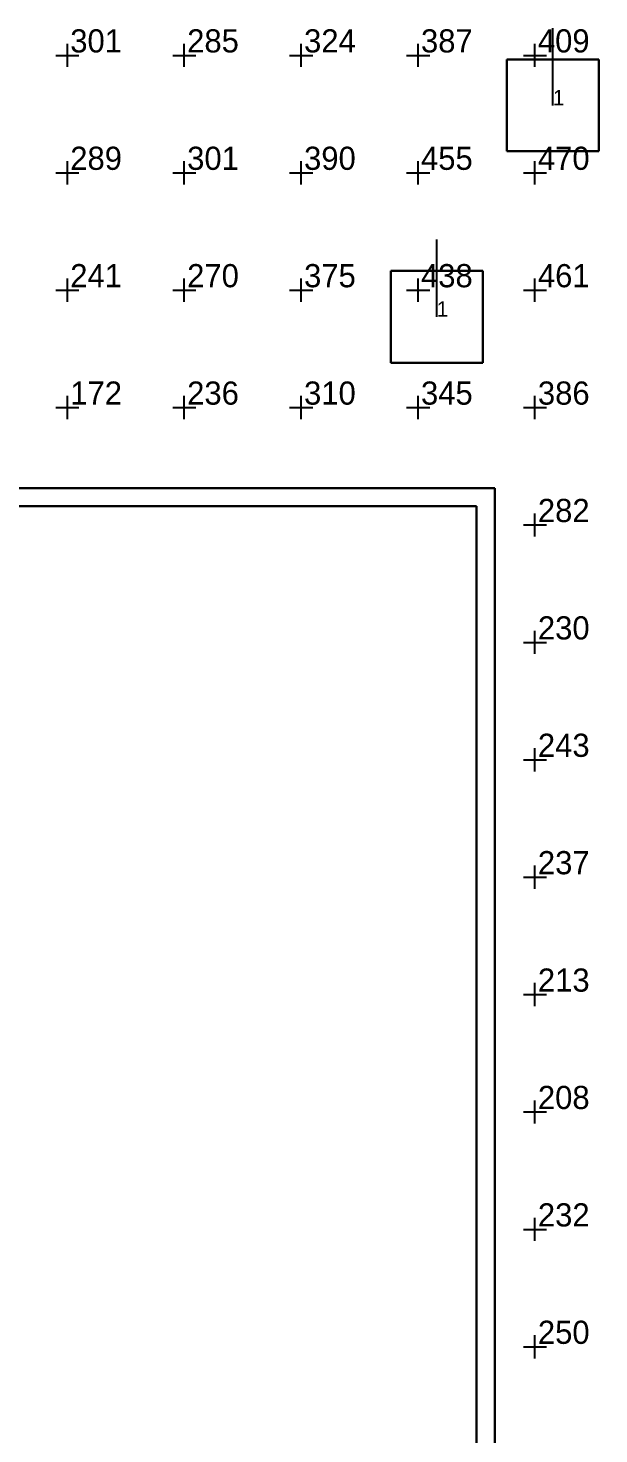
# Model space of a CAD drawing. Extents: x 0 to 48.1, y 0 to 23.7.
# Drawn here: x 20.55 to 24.24, y 8.94 to 18.04 of the extents above; entities that cross this region are included whole.
import ezdxf

# ---------------------------------------------------------------- set-up
doc = ezdxf.new("R2010")
doc.units = 0
doc.header["$MEASUREMENT"] = 0
for name, color, linetype in [('DLXFURN', 5, 'Continuous'), ('DLXLUM', 1, 'Continuous'), ('DLXLUMEX', 1, 'Continuous'), ('DLXVAL', 3, 'Continuous')]:
    doc.layers.add(name, color=color, linetype=linetype)

# ---------------------------------------------------------------- blocks, each defined once
blk = doc.blocks.new('*U54')
at = {"color": 1}
blk.add_line((0, 0), (0, 0.5), dxfattribs=at)
for p, q in [((0.2975, 0.2975), (-0.2975, 0.2975)), ((-0.2975, 0.2975), (-0.2975, -0.2975)), ((-0.2975, 0.2975), (-0.2975, -0.2975)), ((-0.2975, -0.2975), (-0.2975, 0.2975)), ((-0.2975, 0.2975), (-0.2975, 0.2975)), ((0.2975, 0.2975), (-0.2975, 0.2975)), ((-0.2975, 0.2975), (-0.2975, 0.2975)), ((-0.2975, 0.2975), (0.2975, 0.2975)), ((-0.2975, -0.2975), (-0.2975, 0.2975)), ((-0.2975, 0.2975), (0.2975, 0.2975)), ((0.2975, -0.2975), (0.2975, 0.2975)), ((0.2975, 0.2975), (0.2975, 0.2975)), ((0.2975, -0.2975), (0.2975, 0.2975)), ((0.2975, 0.2975), (0.2975, 0.2975)), ((0.2975, 0.2975), (0.2975, -0.2975)), ((0.2975, 0.2975), (0.2975, -0.2975)), ((-0.2975, -0.2975), (0.2975, -0.2975)), ((-0.2975, -0.2975), (0.2975, -0.2975)), ((0.2975, -0.2975), (-0.2975, -0.2975)), ((-0.2975, -0.2975), (-0.2975, -0.2975)), ((-0.2975, -0.2975), (-0.2975, -0.2975)), ((0.2975, -0.2975), (-0.2975, -0.2975)), ((0.2975, -0.2975), (0.2975, -0.2975)), ((0.2975, -0.2975), (0.2975, -0.2975))]:
    blk.add_line(p, q)
at = {"layer": 'DLXLUMEX', "color": 7}
blk.add_text('1', height=0.1, dxfattribs=at).set_placement((0, 0))
blk = doc.blocks.new('*U55')
at = {"color": 1}
blk.add_line((0, 0), (0, 0.5), dxfattribs=at)
for p, q in [((0.2975, 0.2975), (-0.2975, 0.2975)), ((-0.2975, 0.2975), (-0.2975, -0.2975)), ((-0.2975, 0.2975), (-0.2975, -0.2975)), ((-0.2975, -0.2975), (-0.2975, 0.2975)), ((-0.2975, 0.2975), (-0.2975, 0.2975)), ((0.2975, 0.2975), (-0.2975, 0.2975)), ((-0.2975, 0.2975), (-0.2975, 0.2975)), ((-0.2975, 0.2975), (0.2975, 0.2975)), ((-0.2975, -0.2975), (-0.2975, 0.2975)), ((-0.2975, 0.2975), (0.2975, 0.2975)), ((0.2975, -0.2975), (0.2975, 0.2975)), ((0.2975, 0.2975), (0.2975, 0.2975)), ((0.2975, -0.2975), (0.2975, 0.2975)), ((0.2975, 0.2975), (0.2975, 0.2975)), ((0.2975, 0.2975), (0.2975, -0.2975)), ((0.2975, 0.2975), (0.2975, -0.2975)), ((-0.2975, -0.2975), (0.2975, -0.2975)), ((-0.2975, -0.2975), (0.2975, -0.2975)), ((0.2975, -0.2975), (-0.2975, -0.2975)), ((-0.2975, -0.2975), (-0.2975, -0.2975)), ((-0.2975, -0.2975), (-0.2975, -0.2975)), ((0.2975, -0.2975), (-0.2975, -0.2975)), ((0.2975, -0.2975), (0.2975, -0.2975)), ((0.2975, -0.2975), (0.2975, -0.2975))]:
    blk.add_line(p, q)
at = {"layer": 'DLXLUMEX', "color": 7}
blk.add_text('1', height=0.1, dxfattribs=at).set_placement((0, 0))
blk = doc.blocks.new('*U97')
for p, q in [((0.171, 6.0575), (-2.9553, 6.0575)), ((-2.9553, 6.0575), (-2.9553, 6.0575)), ((-2.9553, 6.0575), (0.171, 6.0575)), ((-2.9553, 6.0575), (-2.9553, 5.9421)), ((-2.9553, 5.9421), (-2.9553, 6.0575)), ((-2.9553, 6.0575), (-2.9553, 6.0575)), ((0.171, -2.4), (0.171, 6.0575)), ((0.171, 6.0575), (0.171, 6.0575)), ((0.171, 6.0575), (0.171, -2.4)), ((0.171, 6.0575), (0.171, 6.0575)), ((-2.9553, 5.9421), (-2.9553, 5.9421)), ((0.0526, 5.9421), (-2.9553, 5.9421)), ((-2.9553, 5.9421), (-2.9553, 5.9421)), ((-2.9553, 5.9421), (0.0526, 5.9421)), ((0.0526, 5.9421), (0.0526, 5.9421)), ((0.0526, -2.2572), (0.0526, 5.9421)), ((0.0526, 5.9421), (0.0526, 5.9421)), ((0.0526, 5.9421), (0.0526, -2.2572)), ((0.0526, -2.2572), (-9.0103, -2.2572)), ((-9.0103, -2.2572), (-9.0103, -2.2572)), ((-9.0103, -2.2572), (0.0526, -2.2572)), ((-9.0103, -2.2572), (-9.0103, -2.4)), ((-9.0103, -2.4), (-9.0103, -2.2572)), ((-9.0103, -2.2572), (-9.0103, -2.2572)), ((0.0526, -2.2572), (0.0526, -2.2572)), ((0.0526, -2.2572), (0.0526, -2.2572)), ((-9.0103, -2.4), (0.171, -2.4)), ((0.171, -2.4), (-9.0103, -2.4)), ((-9.0103, -2.4), (-9.0103, -2.4)), ((-9.0103, -2.4), (-9.0103, -2.4)), ((0.171, -2.4), (0.171, -2.4)), ((0.171, -2.4), (0.171, -2.4))]:
    blk.add_line(p, q)
blk = doc.blocks.new('*U152')
for p, q in [((20.8043, 17.785, 0.7), (20.8043, 17.935, 0.7)), ((21.5609, 17.785, 0.7), (21.5609, 17.935, 0.7)), ((22.3174, 17.785, 0.7), (22.3174, 17.935, 0.7)), ((23.0739, 17.785, 0.7), (23.0739, 17.935, 0.7)), ((23.8304, 17.785, 0.7), (23.8304, 17.935, 0.7)), ((20.7293, 17.86, 0.7), (20.8793, 17.86, 0.7)), ((21.4859, 17.86, 0.7), (21.6359, 17.86, 0.7)), ((22.2424, 17.86, 0.7), (22.3924, 17.86, 0.7)), ((22.9989, 17.86, 0.7), (23.1489, 17.86, 0.7)), ((23.7554, 17.86, 0.7), (23.9054, 17.86, 0.7)), ((20.8043, 17.025, 0.7), (20.8043, 17.175, 0.7)), ((21.5609, 17.025, 0.7), (21.5609, 17.175, 0.7)), ((22.3174, 17.025, 0.7), (22.3174, 17.175, 0.7)), ((23.0739, 17.025, 0.7), (23.0739, 17.175, 0.7)), ((23.8304, 17.025, 0.7), (23.8304, 17.175, 0.7)), ((20.7293, 17.1, 0.7), (20.8793, 17.1, 0.7)), ((21.4859, 17.1, 0.7), (21.6359, 17.1, 0.7)), ((22.2424, 17.1, 0.7), (22.3924, 17.1, 0.7)), ((22.9989, 17.1, 0.7), (23.1489, 17.1, 0.7)), ((23.7554, 17.1, 0.7), (23.9054, 17.1, 0.7)), ((20.8043, 16.265, 0.7), (20.8043, 16.415, 0.7)), ((21.5609, 16.265, 0.7), (21.5609, 16.415, 0.7)), ((22.3174, 16.265, 0.7), (22.3174, 16.415, 0.7)), ((23.0739, 16.265, 0.7), (23.0739, 16.415, 0.7)), ((23.8304, 16.265, 0.7), (23.8304, 16.415, 0.7)), ((20.7293, 16.34, 0.7), (20.8793, 16.34, 0.7)), ((21.4859, 16.34, 0.7), (21.6359, 16.34, 0.7)), ((22.2424, 16.34, 0.7), (22.3924, 16.34, 0.7)), ((22.9989, 16.34, 0.7), (23.1489, 16.34, 0.7)), ((23.7554, 16.34, 0.7), (23.9054, 16.34, 0.7)), ((20.8043, 15.505, 0.7), (20.8043, 15.655, 0.7)), ((21.5609, 15.505, 0.7), (21.5609, 15.655, 0.7)), ((22.3174, 15.505, 0.7), (22.3174, 15.655, 0.7)), ((23.0739, 15.505, 0.7), (23.0739, 15.655, 0.7)), ((23.8304, 15.505, 0.7), (23.8304, 15.655, 0.7)), ((20.7293, 15.58, 0.7), (20.8793, 15.58, 0.7)), ((21.4859, 15.58, 0.7), (21.6359, 15.58, 0.7)), ((22.2424, 15.58, 0.7), (22.3924, 15.58, 0.7)), ((22.9989, 15.58, 0.7), (23.1489, 15.58, 0.7)), ((23.7554, 15.58, 0.7), (23.9054, 15.58, 0.7)), ((23.8304, 14.745, 0.7), (23.8304, 14.895, 0.7)), ((23.7554, 14.82, 0.7), (23.9054, 14.82, 0.7)), ((23.8304, 13.985, 0.7), (23.8304, 14.135, 0.7)), ((23.7554, 14.06, 0.7), (23.9054, 14.06, 0.7)), ((23.7554, 13.3, 0.7), (23.9054, 13.3, 0.7)), ((23.8304, 13.225, 0.7), (23.8304, 13.375, 0.7)), ((23.8304, 12.465, 0.7), (23.8304, 12.615, 0.7)), ((23.7554, 12.54, 0.7), (23.9054, 12.54, 0.7)), ((23.8304, 11.705, 0.7), (23.8304, 11.855, 0.7)), ((23.7554, 11.78, 0.7), (23.9054, 11.78, 0.7)), ((23.7554, 11.02, 0.7), (23.9054, 11.02, 0.7)), ((23.8304, 10.945, 0.7), (23.8304, 11.095, 0.7)), ((23.8304, 10.185, 0.7), (23.8304, 10.335, 0.7)), ((23.7554, 10.26, 0.7), (23.9054, 10.26, 0.7)), ((23.8304, 9.425, 0.7), (23.8304, 9.575, 0.7)), ((23.7554, 9.5, 0.7), (23.9054, 9.5, 0.7))]:
    blk.add_line(p, q)
at = {"layer": 'DLXVAL'}
for s, p in [('301', (20.8231, 17.8787, 0.7)), ('285', (21.5796, 17.8787, 0.7)), ('324', (22.3361, 17.8787, 0.7)), ('387', (23.0927, 17.8787, 0.7)), ('409', (23.8492, 17.8787, 0.7)), ('289', (20.8231, 17.1187, 0.7)), ('301', (21.5796, 17.1187, 0.7)), ('390', (22.3361, 17.1187, 0.7)), ('455', (23.0927, 17.1187, 0.7)), ('470', (23.8492, 17.1187, 0.7)), ('241', (20.8231, 16.3587, 0.7)), ('270', (21.5796, 16.3587, 0.7)), ('375', (22.3361, 16.3587, 0.7)), ('438', (23.0927, 16.3587, 0.7)), ('461', (23.8492, 16.3587, 0.7)), ('172', (20.8231, 15.5987, 0.7)), ('236', (21.5796, 15.5987, 0.7)), ('310', (22.3361, 15.5987, 0.7)), ('345', (23.0927, 15.5987, 0.7)), ('386', (23.8492, 15.5987, 0.7)), ('282', (23.8492, 14.8387, 0.7)), ('230', (23.8492, 14.0787, 0.7)), ('243', (23.8492, 13.3187, 0.7)), ('237', (23.8492, 12.5587, 0.7)), ('213', (23.8492, 11.7987, 0.7)), ('208', (23.8492, 11.0387, 0.7)), ('232', (23.8492, 10.2787, 0.7)), ('250', (23.8492, 9.5187, 0.7))]:
    blk.add_text(s, height=0.15, dxfattribs=at).set_placement(p)

msp = doc.modelspace()

# ---------------------------------------------------------------- block references
at = {"layer": 'DLXFURN'}
msp.add_blockref('*U97', (23.4, 9), dxfattribs=at)
at = {"layer": 'DLXLUM'}
for name, p in [('*U54', (23.9462, 17.5363)), ('*U55', (23.1943, 16.168))]:
    msp.add_blockref(name, p, dxfattribs=at)
at = {"layer": 'DLXVAL'}
msp.add_blockref('*U152', (0, 0), dxfattribs=at)

doc.saveas('drawing.dxf')
